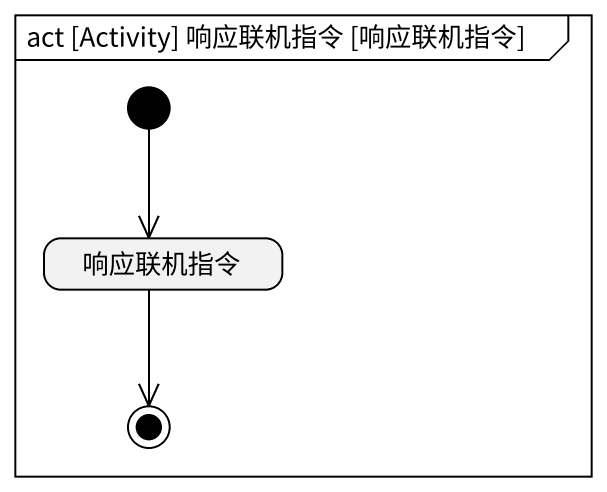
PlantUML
@startuml
mainframe act [Activity] 响应联机指令 [响应联机指令]
hide empty description
state 响应联机指令
[*] --> 响应联机指令
响应联机指令 --> [*]
@enduml
